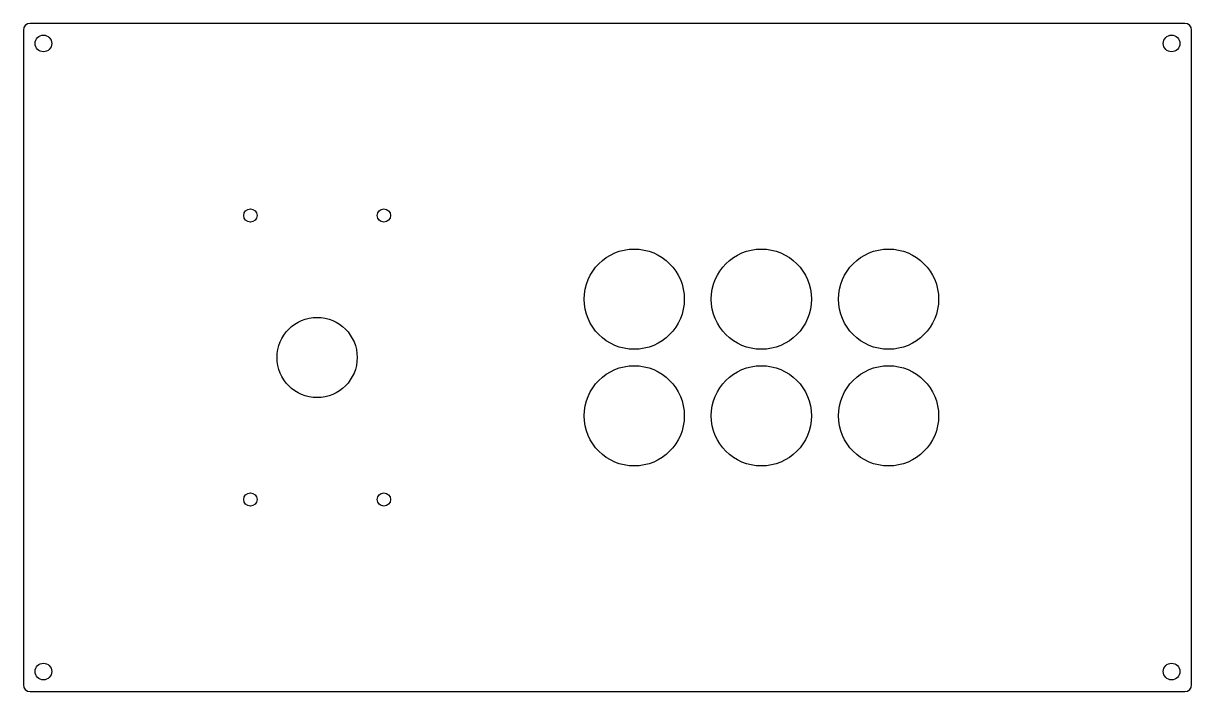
# Model space of a CAD drawing. Header units: millimetres. Extents: x -175 to 175, y -100 to 100.
import ezdxf

# ---------------------------------------------------------------- set-up
doc = ezdxf.new("R2010")
doc.units = ezdxf.units.MM
doc.layers.get('0').update_dxf_attribs({"linetype": 'CONTINUOUS'})

msp = doc.modelspace()

# ---------------------------------------------------------------- linework, layer by layer
msp.add_lwpolyline([(-173, -100), (173, -100, 0.41421356), (175, -98), (175, 98, 0.41421356), (173, 100), (-173, 100, 0.41421356), (-175, 98), (-175, -98, 0.41421356)], format="xyb", close=True)
for centre, radius in [((-169, 94), 2.5), ((169, 94), 2.5), ((-107, 42.5), 2), ((-67, 42.5), 2), ((8, 17.4625), 15), ((46.1, 17.4625), 15), ((84.2, 17.4625), 15), ((-87, 0), 12), ((8, -17.4625), 15), ((46.1, -17.4625), 15), ((84.2, -17.4625), 15), ((-107, -42.5), 2), ((-67, -42.5), 2), ((-169, -94), 2.5), ((169, -94), 2.5)]:
    msp.add_circle(centre, radius)

doc.saveas('drawing.dxf')
